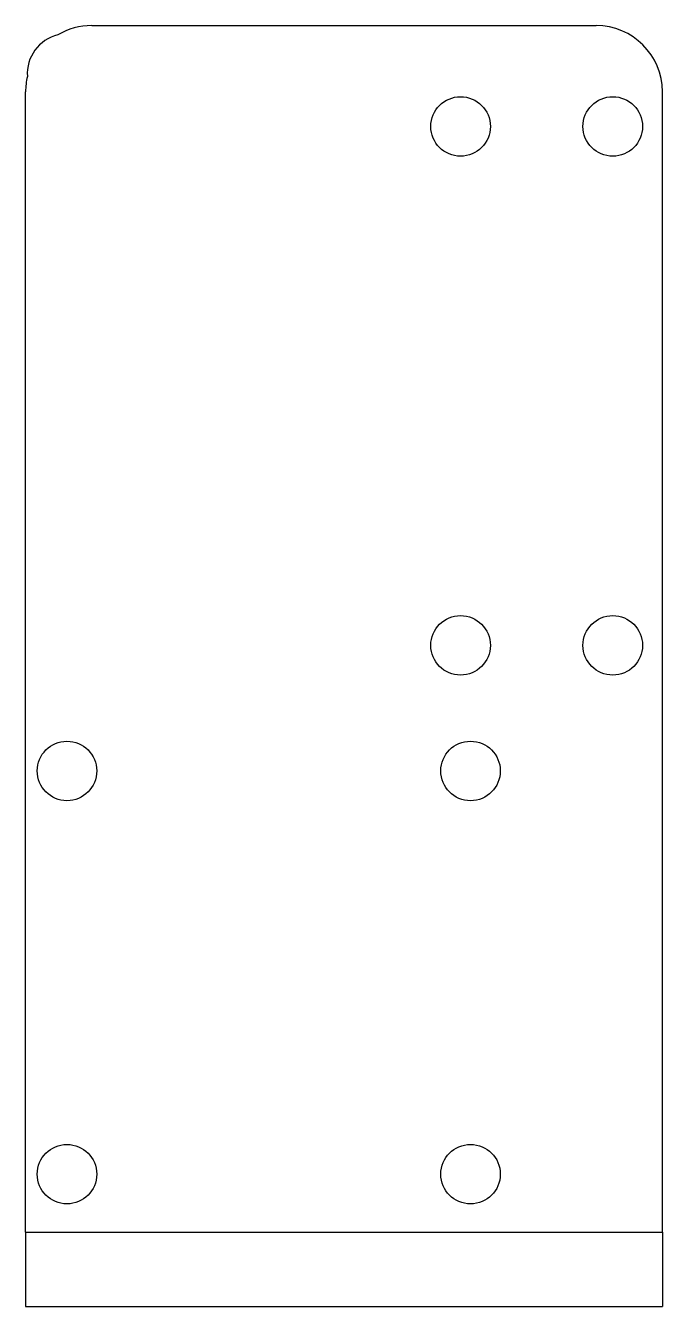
# Model space of a CAD drawing. Header units: millimetres. Extents: x 0 to 38.5, y 0 to 77.5.
import ezdxf

# ---------------------------------------------------------------- set-up
doc = ezdxf.new("R2010")
doc.units = ezdxf.units.MM

msp = doc.modelspace()

# ---------------------------------------------------------------- linework, layer by layer
for p, q in [((4, 77.5), (34.5, 77.5)), ((0, 4.5), (0, 73.5)), ((38.5, 4.5), (38.5, 73.5)), ((0, 4.5), (38.5, 4.5)), ((0, 4.5), (38.5, 4.5)), ((0, 4.5), (0, 0)), ((38.5, 4.5), (38.5, 0)), ((0, 0), (7, 0)), ((7, 0), (31, 0)), ((31, 0), (38.5, 0))]:
    msp.add_line(p, q)
for centre in [(26.3, 71.4), (35.5, 71.4), (26.3, 40), (35.5, 40), (2.5, 32.4), (26.9, 32.4), (2.5, 8), (26.9, 8)]:
    msp.add_circle(centre, 1.8)
for centre, radius, start, end in [((4, 73.5), 4, -270, -239.16167), ((34.5, 73.5), 4, 0, 90), ((2.5, 74.598), 2.4, -256.74047, -175.69016), ((4, 73.5), 4, -193.26896, -180)]:
    msp.add_arc(centre, radius, start, end)

doc.saveas('drawing.dxf')
